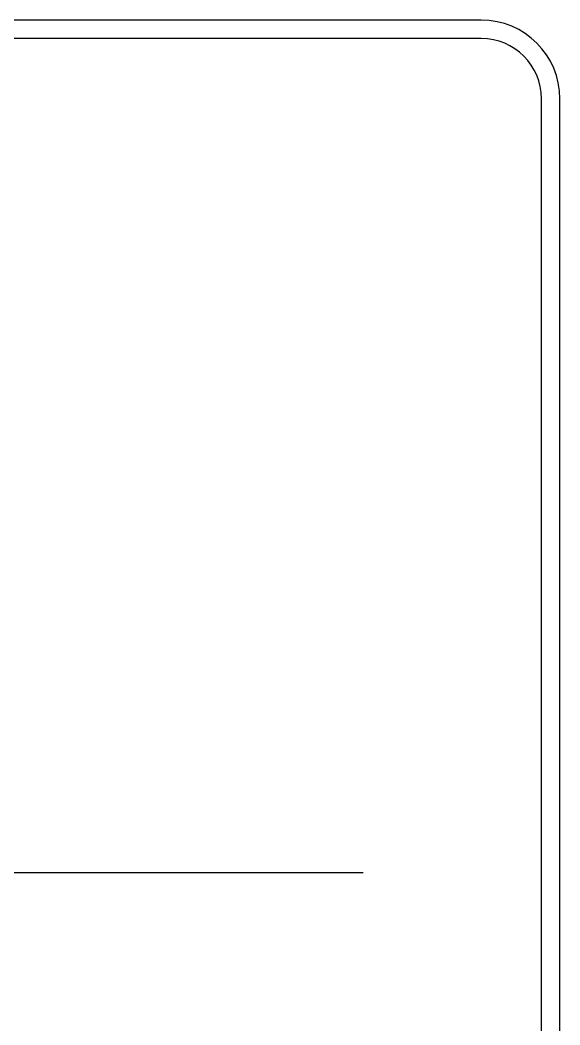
# Model space of a CAD drawing. Header units: millimetres. Extents: x -60 to 7633, y -2614 to 2146.
# Drawn here: x 2487.06 to 2507.63, y -2376.98 to -2338.69 of the extents above; entities that cross this region are included whole.
import ezdxf
from ezdxf.lldxf.tags import DXFTag

# ---------------------------------------------------------------- set-up
doc = ezdxf.new("R2010")
doc.units = ezdxf.units.MM
doc.layers.get('0').update_dxf_attribs({"color": 250})
tags = doc.linetypes.add('CENTER2', pattern=[28.575, 19.05, -3.175, 3.175, -3.175]).pattern_tags.tags
tags[10:11] = [DXFTag(74, 4), DXFTag(75, 0), DXFTag(340, '0'), DXFTag(46, 0.0), DXFTag(50, 0.0), DXFTag(44, 0.0), DXFTag(45, 0.0)]
tags[8:9] = [DXFTag(74, 4), DXFTag(75, 0), DXFTag(340, '0'), DXFTag(46, 0.0), DXFTag(50, 0.0), DXFTag(44, 0.0), DXFTag(45, 0.0)]
tags[6:7] = [DXFTag(74, 4), DXFTag(75, 0), DXFTag(340, '0'), DXFTag(46, 0.0), DXFTag(50, 0.0), DXFTag(44, 0.0), DXFTag(45, 0.0)]
tags[4:5] = [DXFTag(74, 4), DXFTag(75, 0), DXFTag(340, '0'), DXFTag(46, 0.0), DXFTag(50, 0.0), DXFTag(44, 0.0), DXFTag(45, 0.0)]

msp = doc.modelspace()

# ---------------------------------------------------------------- linework, layer by layer
at = {"linetype": 'Continuous'}
for p, q in [((2504.634, -2338.686), (2445.634, -2338.686)), ((2504.634, -2339.386), (2445.634, -2339.386)), ((2506.934, -2400.686), (2506.934, -2341.686)), ((2507.634, -2400.686), (2507.634, -2341.686))]:
    msp.add_line(p, q, dxfattribs=at)
at = {"linetype": 'CENTER2'}
for p, q in [((2495.134, -2371.186), (2455.134, -2371.186)), ((2500.134, -2371.186), (2490.134, -2371.186))]:
    msp.add_line(p, q, dxfattribs=at)
at = {"linetype": 'Continuous'}
for radius in [3, 2.3]:
    msp.add_arc((2504.634, -2341.686), radius, 0, 90, dxfattribs=at)

doc.saveas('drawing.dxf')
